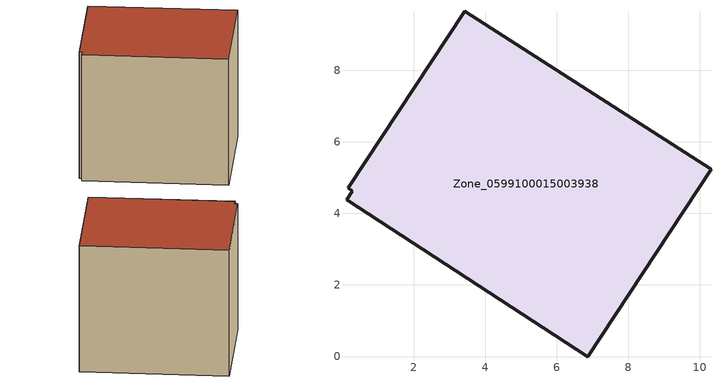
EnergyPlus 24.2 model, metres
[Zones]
Zone_0599100015003938
 floor ground (C_G): 0.13,4.38 0.29,4.62 0.17,4.72 3.44,9.64 10.31,5.23 6.86,0 z0.88
 wall outside (C_F): 6.86,0 10.31,5.23 3.44,9.64 0.17,4.72 0.29,4.62 0.13,4.38 6.86,0 z0.88:8.45
 roof outside (C_R): 0.29,4.62 0.13,4.38 6.86,0 10.31,5.23 3.44,9.64 0.17,4.72 z8.45
[BUILDING]
Pand.0599100015003938: North Axis=0; Terrain=City; Loads Convergence Tolerance Value=0.04; Temperature Convergence Tolerance Value=0.4; Solar Distribution=FullExterior; Maximum Number of Warmup Days=25; Minimum Number of Warmup Days=1
[Site:Location]
Rotterdam.The.Hague.AP_ZH_NLD Design_Conditions: Latitude=51.96; Longitude=4.45; Time Zone=1; Elevation=-4.5
[SITE:GROUNDTEMPERATURE:BUILDINGSURFACE]
18, 18, 18, 18, 18, 18, 18, 18, 18, 18, 18, 18
[MATERIAL] Thermal Absorptance=0.9; Solar Absorptance=0.7; Visible Absorptance=0.7
Name | Roughness | Thickness | Conductivity | Density | Specific Heat
G.TI.1965-1974 | MediumSmooth | 0.15 | 0.882353 | 540 | 1210
F.TI.1965-1974 | Rough | 0.3 | 0.697674 | 1920 | 840
R.TI.1965-1974 | MediumRough | 0.2 | 0.232558 | 1500 | 1000
[CONSTRUCTION]
C_G: G.TI.1965-1974
C_F: F.TI.1965-1974
C_R: R.TI.1965-1974
[ZONE]
Zone_0599100015003938: Type=1; Multiplier=1; Ceiling Height=Autocalculate; Volume=Autocalculate; Floor Area=autocalculate; Part of Total Floor Area=Yes
[ZONEINFILTRATION:DESIGNFLOWRATE]
Infil_Zone_0599100015003938: Zone or ZoneList or Space or SpaceList=Zone_0599100015003938; Schedule=AlwaysOn; Design Flow Rate Calculation Method=Flow/Area; Flow Rate per Floor Area=0.003; Constant Term Coefficient=1; Temperature Term Coefficient=0; Velocity Term Coefficient=0; Velocity Squared Term Coefficient=0
[HVACTEMPLATE:ZONE:IDEALLOADSAIRSYSTEM]
Zone_0599100015003938: Maximum Heating Supply Air Temperature=50; Minimum Cooling Supply Air Temperature=13; Maximum Heating Supply Air Humidity Ratio=0.0156; Minimum Cooling Supply Air Humidity Ratio=0.0077; Heating Limit=NoLimit; Cooling Limit=NoLimit; Dehumidification Control Type=ConstantSensibleHeatRatio; Cooling Sensible Heat Ratio=0.7; Dehumidification Setpoint=60; Humidification Control Type=None; Humidification Setpoint=30; Outdoor Air Method=None; Outdoor Air Flow Rate per Person=0.00944; Outdoor Air Flow Rate per Zone Floor Area=0; Outdoor Air Flow Rate per Zone=0; Demand Controlled Ventilation Type=None; Outdoor Air Economizer Type=NoEconomizer; Heat Recovery Type=None; Sensible Heat Recovery Effectiveness=0.7; Latent Heat Recovery Effectiveness=0.65
[ZONECONTROL:THERMOSTAT]
ThermostatControl_Zone_0599100015003938: Zone or ZoneList=Zone_0599100015003938; Control Type Schedule=DualSetpointControlType; Control 1=Thermostat_Zone_0599100015003938; Temperature Difference Between Cutout And Setpoint=0
[THERMOSTATSETPOINT:DUALSETPOINT]
Thermostat_Zone_0599100015003938: Heating Setpoint Temperature Schedule=HeatingSetpoint_Zone_0599100015003938; Cooling Setpoint Temperature Schedule=CoolingSetpoint_Zone_0599100015003938
[SCHEDULE:COMPACT]
HeatingSetpoint_Zone_0599100015003938: Through: 12/31, For: AllDays, Until: 24:00, 21
CoolingSetpoint_Zone_0599100015003938: Through: 12/31, For: AllDays, Until: 24:00, 24
DualSetpointControlType: Through: 12/31, For: AllDays, Until: 24:00, 4
AlwaysOn: Through: 12/31, For: AllDays, Until: 24:00, 1
